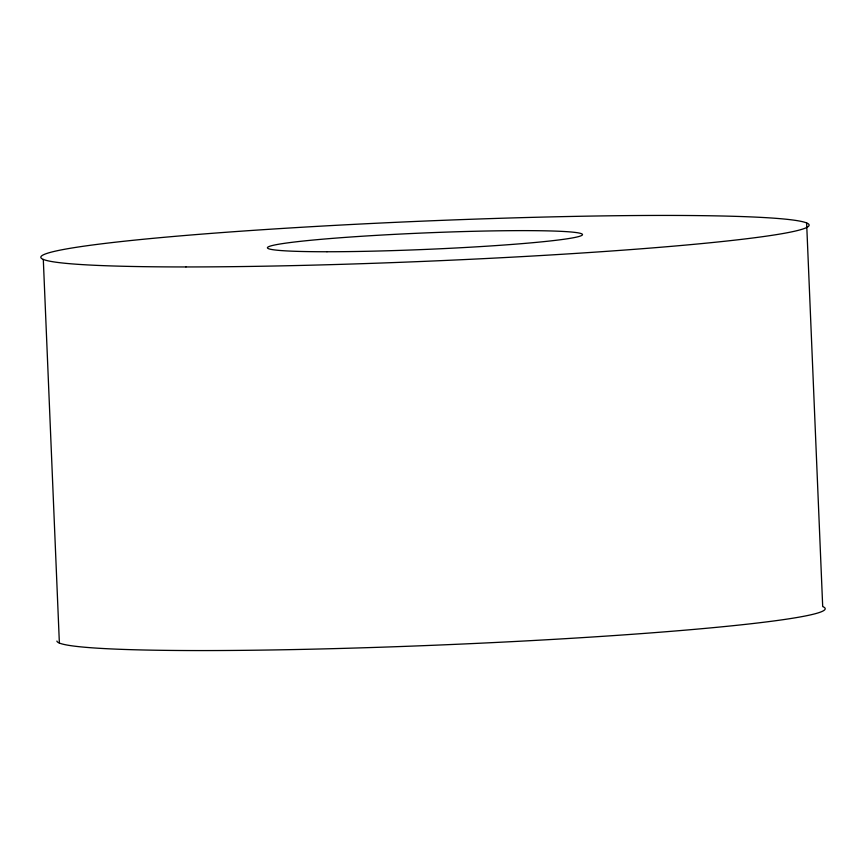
<?xml version="1.0" encoding="UTF-8"?>
<svg xmlns="http://www.w3.org/2000/svg" width="866" height="866" viewBox="0 0 866 866"><rect width="100%" height="100%" fill="white"/><g stroke="black" fill="none" stroke-linecap="round" stroke-linejoin="round"><path stroke-width="1.3" d="M806.625 222.952L822.7 606.568A384.482 20.124 -2.4 0 1 464.696 643.925A384.482 20.124 -2.4 0 1 56.907 641.057M43.3 259.432L59.375 643.048M185.952 266.945A384.482 20.124 -2.4 0 0 804.915 228.278A384.482 20.124 -2.4 0 0 284.005 228.343A384.482 20.124 -2.4 0 0 185.952 266.945M326.969 251.746A157.644 8.249 -2.4 0 0 580.74 235.898A157.644 8.249 -2.4 0 0 367.173 235.92A157.644 8.249 -2.4 0 0 326.969 251.746"/></g></svg>
